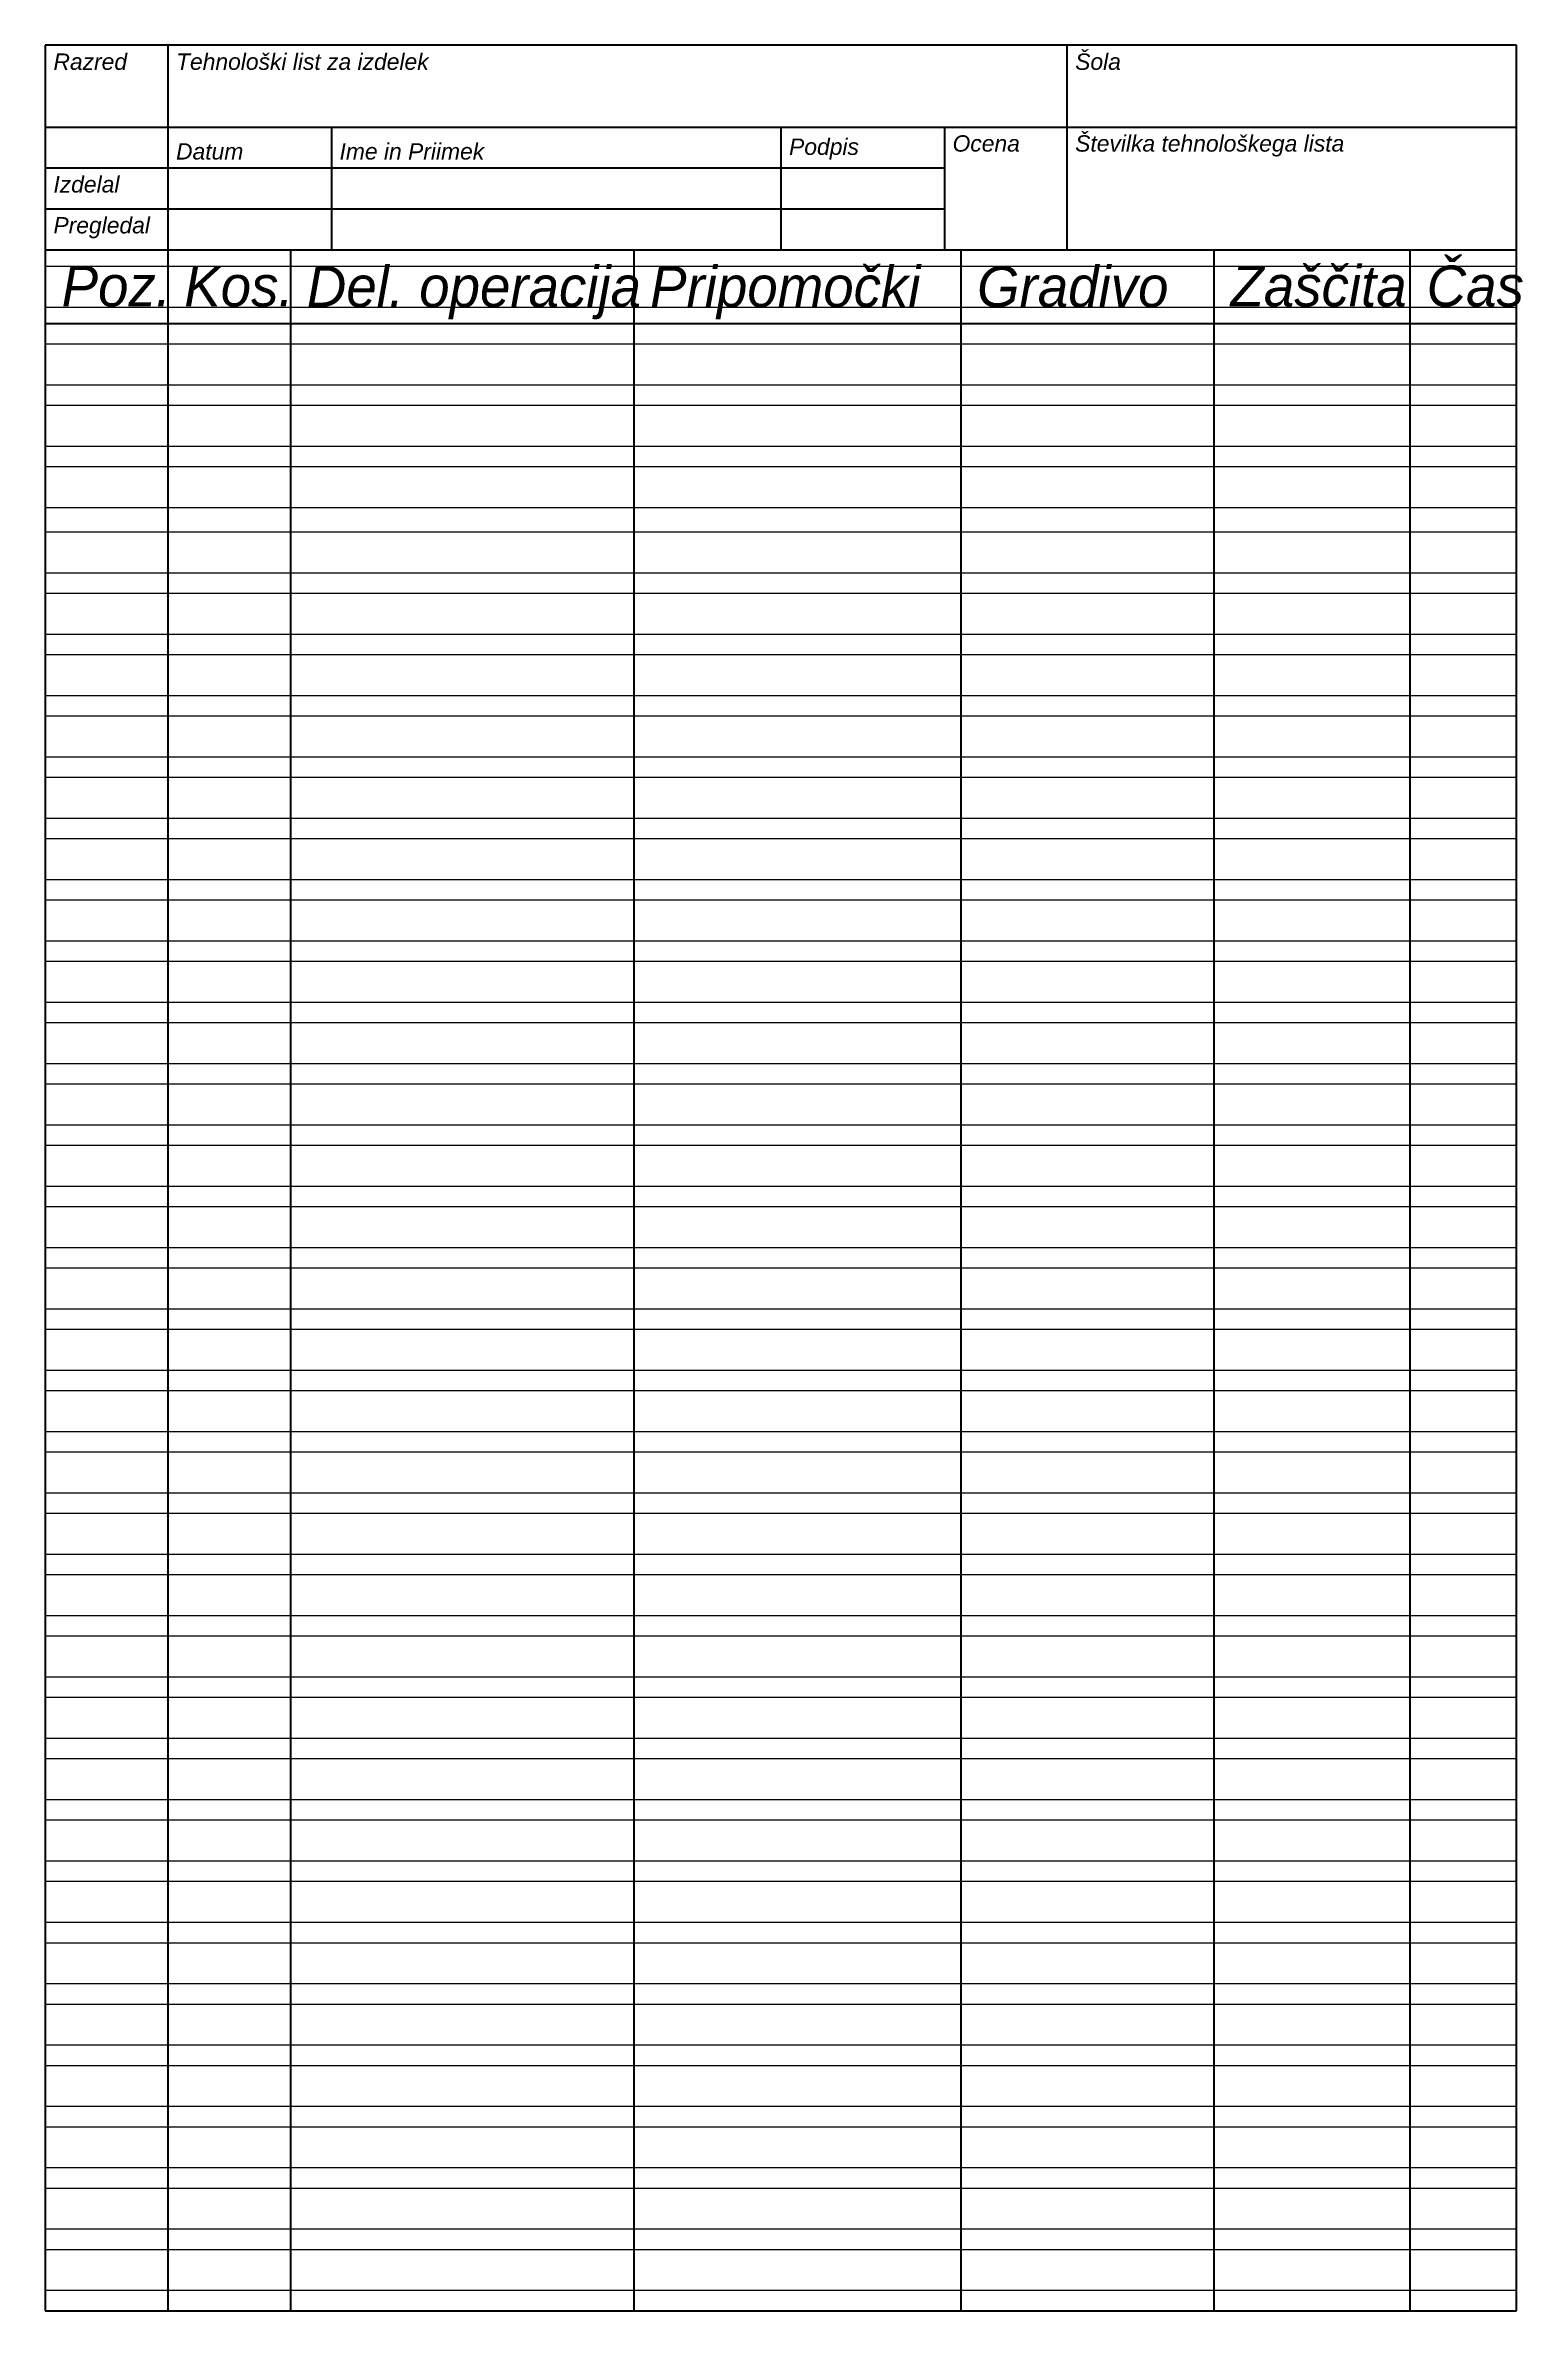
# Model space of a CAD drawing. Header units: millimetres. Extents: x 20 to 201, y 10 to 287.
import ezdxf

# ---------------------------------------------------------------- set-up
doc = ezdxf.new("R2010")
doc.units = ezdxf.units.MM
for name, color, linetype, lineweight, true_color in [('0. Besedilo_noge', 174, 'Continuous', 25, 0x000080), ('Obroba_risbe', 7, 'Continuous', 40, 0x000000), ('Opis_noge', 252, 'Continuous', 25, 0xa0a0a4)]:
    doc.layers.add(name, color=color, linetype=linetype, lineweight=lineweight, true_color=true_color)
doc.styles.add('textstyle0', font='')
doc.styles.add('textstyle1', font='')
doc.styles.add('textstyle10', font='')
doc.styles.add('textstyle11', font='')
doc.styles.add('textstyle12', font='')
doc.styles.add('textstyle13', font='')
doc.styles.add('textstyle14', font='')
doc.styles.add('textstyle15', font='')
doc.styles.add('textstyle16', font='')
doc.styles.add('textstyle2', font='')
doc.styles.add('textstyle3', font='')
doc.styles.add('textstyle4', font='')
doc.styles.add('textstyle5', font='')
doc.styles.add('textstyle6', font='')
doc.styles.add('textstyle7', font='')
doc.styles.add('textstyle8', font='')
doc.styles.add('textstyle9', font='')
doc.styles.get('textstyle0').set_extended_font_data('Arial', italic=True)
doc.styles.get('textstyle1').set_extended_font_data('Arial', italic=True)
doc.styles.get('textstyle10').set_extended_font_data('osifont', italic=True)
doc.styles.get('textstyle11').set_extended_font_data('osifont', italic=True)
doc.styles.get('textstyle12').set_extended_font_data('osifont', italic=True)
doc.styles.get('textstyle13').set_extended_font_data('osifont', italic=True)
doc.styles.get('textstyle14').set_extended_font_data('osifont', italic=True)
doc.styles.get('textstyle15').set_extended_font_data('osifont', italic=True)
doc.styles.get('textstyle16').set_extended_font_data('osifont', italic=True)
doc.styles.get('textstyle2').set_extended_font_data('Arial', italic=True)
doc.styles.get('textstyle3').set_extended_font_data('Arial', italic=True)
doc.styles.get('textstyle4').set_extended_font_data('Arial', italic=True)
doc.styles.get('textstyle5').set_extended_font_data('Arial', italic=True)
doc.styles.get('textstyle6').set_extended_font_data('Arial', italic=True)
doc.styles.get('textstyle7').set_extended_font_data('Arial', italic=True)
doc.styles.get('textstyle8').set_extended_font_data('Arial', italic=True)
doc.styles.get('textstyle9').set_extended_font_data('Arial', italic=True)

msp = doc.modelspace()

# ---------------------------------------------------------------- linework, layer by layer
at = {"layer": 'Obroba_risbe'}
for p, q in [((20, 287), (20, 10)), ((200, 287), (20, 287)), ((35, 287), (35, 262)), ((35, 287), (35, 10)), ((145, 262), (145, 287)), ((200, 10), (200, 287)), ((20, 277), (200, 277)), ((55, 277), (55, 262)), ((110, 277), (110, 262)), ((130, 277), (130, 262)), ((145, 277), (200, 277)), ((20, 272), (130, 272)), ((20, 267), (130, 267)), ((20, 262), (200, 262)), ((50, 262), (50, 10)), ((92, 262), (92, 10)), ((132, 262), (132, 10)), ((163, 10), (163, 262)), ((187, 10), (187, 262)), ((20, 253), (200, 253)), ((20, 10), (200, 10))]:
    msp.add_line(p, q, dxfattribs=at)
at = {"layer": 'Opis_noge'}
for p, q in [((20, 260), (200, 260)), ((20, 255), (200, 255)), ((20, 250.5), (200, 250.5)), ((20, 245.5), (200, 245.5)), ((20, 243), (200, 243)), ((20, 238), (200, 238)), ((20, 235.5), (200, 235.5)), ((20, 230.5), (200, 230.5)), ((20, 227.5), (200, 227.5)), ((20, 222.5), (200, 222.5)), ((20, 220), (200, 220)), ((20, 215), (200, 215)), ((20, 212.5), (200, 212.5)), ((20, 207.5), (200, 207.5)), ((20, 205), (200, 205)), ((20, 200), (200, 200)), ((20, 197.5), (200, 197.5)), ((20, 192.5), (200, 192.5)), ((20, 190), (200, 190)), ((20, 185), (200, 185)), ((20, 182.5), (200, 182.5)), ((20, 177.5), (200, 177.5)), ((20, 175), (200, 175)), ((20, 170), (200, 170)), ((20, 167.5), (200, 167.5)), ((20, 162.5), (200, 162.5)), ((20, 160), (200, 160)), ((20, 155), (200, 155)), ((20, 152.5), (200, 152.5)), ((20, 147.5), (200, 147.5)), ((20, 145), (200, 145)), ((20, 140), (200, 140)), ((20, 137.5), (200, 137.5)), ((20, 132.5), (200, 132.5)), ((20, 130), (200, 130)), ((20, 125), (200, 125)), ((20, 122.5), (200, 122.5)), ((20, 117.5), (200, 117.5)), ((20, 115), (200, 115)), ((20, 110), (200, 110)), ((20, 107.5), (200, 107.5)), ((20, 102.5), (200, 102.5)), ((20, 100), (200, 100)), ((20, 95), (200, 95)), ((20, 92.5), (200, 92.5)), ((20, 87.5), (200, 87.5)), ((20, 85), (200, 85)), ((20, 80), (200, 80)), ((20, 77.5), (200, 77.5)), ((20, 72.5), (200, 72.5)), ((20, 70), (200, 70)), ((20, 65), (200, 65)), ((20, 62.5), (200, 62.5)), ((20, 57.5), (200, 57.5)), ((20, 55), (200, 55)), ((20, 50), (200, 50)), ((20, 47.5), (200, 47.5)), ((20, 42.5), (200, 42.5)), ((20, 40), (200, 40)), ((20, 35), (200, 35)), ((20, 32.5), (200, 32.5)), ((20, 27.5), (200, 27.5)), ((20, 25), (200, 25)), ((20, 20), (200, 20)), ((20, 17.5), (200, 17.5)), ((20, 12.5), (200, 12.5))]:
    msp.add_line(p, q, dxfattribs=at)

# ---------------------------------------------------------------- texts
at = {"layer": '0. Besedilo_noge', "char_height": 5}
for s, insert, attachment_point, style in [('Čas', (189, 255), 7, 'textstyle14'), ('Poz.', (22, 255), 7, 'textstyle10'), ('Kos.', (37, 255), 7, 'textstyle11'), ('Del. operacija', (52, 260), 1, 'textstyle12'), ('Pripomočki', (94, 260), 1, 'textstyle16'), ('Gradivo', (134, 260), 1, 'textstyle13'), ('Zaščita', (165, 255), 7, 'textstyle15')]:
    msp.add_mtext(s, dxfattribs=dict(at, insert=insert, attachment_point=attachment_point, style=style))
at = {"layer": 'Opis_noge', "char_height": 1}
for s, insert, attachment_point, style in [('\\H2;Razred', (21, 286), 1, 'textstyle4'), ('\\H2;Tehnološki list za izdelek', (36, 286), 1, 'textstyle2'), ('\\H2;Šola', (146, 286), 1, 'textstyle3'), ('\\H2;Datum', (36, 273), 7, 'textstyle6'), ('\\H2;Ime in Priimek', (56, 273), 7, 'textstyle7'), ('\\H2;Podpis', (111, 273), 7, 'textstyle8'), ('\\H2;Ocena', (131, 276), 1, 'textstyle9'), ('\\H2;Številka tehnološkega lista', (146, 276), 1, 'textstyle5'), ('\\H2;Izdelal', (21, 271), 1, 'textstyle1'), ('\\H2;Pregledal', (21, 266), 1, 'textstyle0')]:
    msp.add_mtext(s, dxfattribs=dict(at, insert=insert, attachment_point=attachment_point, style=style))

doc.saveas('drawing.dxf')
